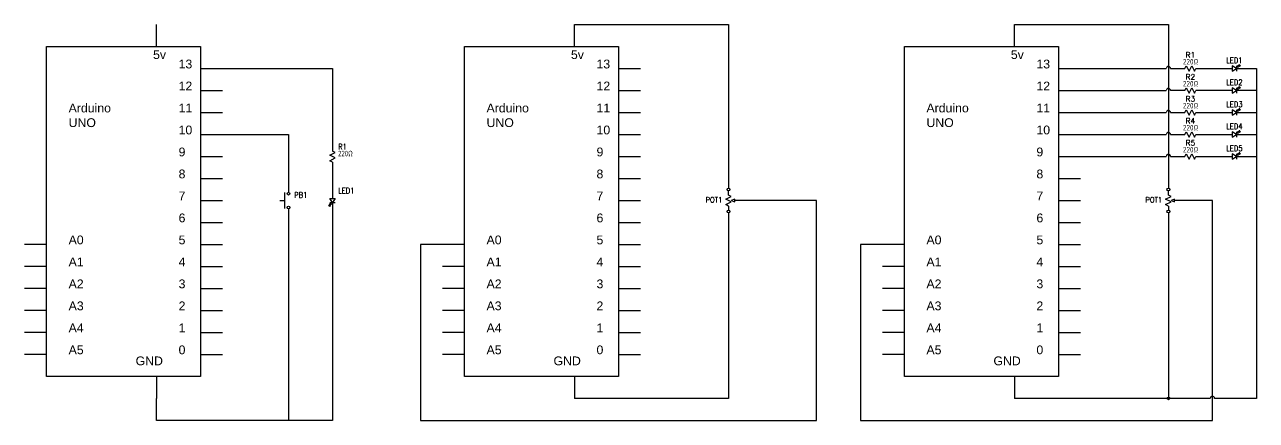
# Model space of a CAD drawing. Header units: inches. Extents: x 0 to 74, y -10 to 48.5.
# Drawn here: x 27 to 55, y -10 to -1 of the extents above; entities that cross this region are included whole.
import ezdxf
from ezdxf.enums import TextEntityAlignment as Align

# ---------------------------------------------------------------- set-up
doc = ezdxf.new("R2010")
doc.units = ezdxf.units.IN
doc.header["$MEASUREMENT"] = 0
for name, color, linetype in [('MISC', 7, 'Continuous'), ('SYMS', 7, 'Continuous'), ('TAGS', 150, 'Continuous'), ('WIRES', 7, 'Continuous')]:
    doc.layers.add(name, color=color, linetype=linetype)
doc.styles.get("Standard").update_dxf_attribs({"font": 'arial.ttf'})
doc.styles.add('WD', font='romans.shx')

# ---------------------------------------------------------------- blocks, each defined once
blk = doc.blocks.new('VRE1')
for p, q in [((-0.062, 0.031), (0.062, 0.094)), ((0.062, -0.031), (-0.062, 0.031)), ((0.062, 0.094), (0, 0.125)), ((-0.062, -0.094), (0.062, -0.031)), ((0, -0.125), (-0.062, -0.094))]:
    blk.add_line(p, q)
at = {"style": 'WD'}
for tag, p, width in [('INST', (0.219, 0.488), 0.7), ('TAG1', (0.127, 0.162), 0.9), ('LOC', (0.219, 0.318), 0.7), ('RATING1', (0.125, 0.006), 0.7), ('RATING2', (0.125, -0.151), 0.7), ('DESC1', (0.129, -0.307), 0.7), ('DESC2', (0.129, -0.463), 0.7)]:
    blk.add_attdef(tag, p, '', height=0.125, dxfattribs=dict(at, width=width))
at = {"linetype": 'Continuous', "style": 'WD', "flags": 8}
blk.add_attdef('TERM01', text='', height=0.125, dxfattribs=at).set_placement((-0.055, 0.144), align=Align.RIGHT)
at = {"style": 'WD', "flags": 9}
blk.add_attdef('FAMILY', (-0.184, 0.08), '', height=0.01, rotation=90, dxfattribs=at)
at = {"linetype": 'Continuous', "style": 'WD', "flags": 9}
for tag, p in [('CAT', (-0.139, 0.105)), ('MFG', (-0.12, 0.103)), ('ASSYCODE', (-0.094, 0.094))]:
    blk.add_attdef(tag, text='', height=0.01, rotation=90, dxfattribs=at).set_placement(p, align=Align.CENTER)
at = {"color": 7, "style": 'WD', "flags": 1}
for tag, p in [('X2TERM01', (0, 0.125)), ('X8TERM02', (0, -0.125))]:
    blk.add_attdef(tag, p, '', height=0.0125, dxfattribs=at)
at = {"linetype": 'Continuous', "style": 'WD', "flags": 8}
blk.add_attdef('TERM02', text='', height=0.125, dxfattribs=at).set_placement((-0.041, -0.151), align=Align.TOP_RIGHT)
blk = doc.blocks.new('VDI1LED')
h = blk.add_hatch(color=256)
h.dxf.hatch_style = 1
h.paths.add_polyline_path([(-0.09, -0.124), (-0.078, -0.118), (-0.083, -0.114), (-0.088, -0.11)])
h = blk.add_hatch(color=256)
h.dxf.hatch_style = 1
h.paths.add_polyline_path([(-0.069, -0.138), (-0.056, -0.131), (-0.061, -0.128), (-0.066, -0.124)])
for p, q in [((0, -0.047), (-0.062, 0.047)), ((-0.062, 0.047), (0.062, 0.047)), ((0.062, 0.047), (0, -0.047)), ((-0.088, -0.11), (-0.09, -0.124)), ((-0.078, -0.118), (-0.09, -0.124)), ((-0.083, -0.114), (-0.088, -0.11)), ((-0.075, -0.103), (-0.083, -0.114)), ((-0.083, -0.114), (-0.078, -0.118)), ((-0.061, -0.083), (-0.076, -0.087)), ((-0.076, -0.087), (-0.075, -0.103)), ((-0.066, -0.124), (-0.069, -0.138)), ((-0.056, -0.131), (-0.069, -0.138)), ((-0.061, -0.128), (-0.066, -0.124)), ((-0.062, -0.047), (0.062, -0.047)), ((-0.047, -0.062), (-0.061, -0.066)), ((-0.061, -0.066), (-0.061, -0.083)), ((-0.053, -0.116), (-0.061, -0.128)), ((-0.061, -0.128), (-0.056, -0.131)), ((-0.039, -0.096), (-0.054, -0.1)), ((-0.054, -0.1), (-0.053, -0.116)), ((-0.025, -0.075), (-0.039, -0.08)), ((-0.039, -0.08), (-0.039, -0.096))]:
    blk.add_line(p, q)
at = {"style": 'WD'}
for tag, p, width in [('INST', (0.219, 0.488), 0.7), ('TAG1', (0.127, 0.162), 0.9), ('LOC', (0.219, 0.318), 0.7), ('RATING1', (0.125, 0.006), 0.7), ('RATING2', (0.125, -0.151), 0.7), ('DESC1', (0.129, -0.307), 0.7), ('DESC2', (0.129, -0.463), 0.7)]:
    blk.add_attdef(tag, p, '', height=0.125, dxfattribs=dict(at, width=width))
at = {"style": 'WD', "flags": 8}
blk.add_attdef('TERM01', text='', height=0.125, dxfattribs=at).set_placement((-0.055, 0.066), align=Align.RIGHT)
at = {"style": 'WD', "flags": 9}
for tag, p in [('FAMILY', (-0.184, 0.205)), ('WDBLKNAM', (-0.164, 0.205))]:
    blk.add_attdef(tag, p, '', height=0.01, rotation=90, dxfattribs=at)
for tag, p in [('CAT', (-0.139, 0.23)), ('MFG', (-0.12, 0.228)), ('ASSYCODE', (-0.094, 0.219))]:
    blk.add_attdef(tag, text='', height=0.01, rotation=90, dxfattribs=at).set_placement(p, align=Align.CENTER)
at = {"style": 'WD', "flags": 1}
for tag, p in [('X2TERM01', (0, 0.047)), ('X8TERM02', (0, -0.047))]:
    blk.add_attdef(tag, p, '', height=0.0125, dxfattribs=at)
at = {"style": 'WD', "flags": 8}
blk.add_attdef('TERM02', text='', height=0.125, dxfattribs=at).set_placement((-0.041, -0.173), align=Align.TOP_RIGHT)
blk = doc.blocks.new('VPB11')
for p, q in [((-0.202, 0), (-0.094, 0)), ((-0.094, 0.185), (-0.094, -0.18))]:
    blk.add_line(p, q)
for centre in [(0, 0.156), (0, -0.156)]:
    blk.add_circle(centre, 0.0312)
at = {"linetype": 'Continuous', "style": 'WD'}
for tag, height, flags, p in [('TERM01', 0.125, 8, (-0.055, 0.222)), ('MFG', 0.01, 9, (-0.142, -0.088)), ('CAT', 0.01, 9, (-0.142, -0.073))]:
    blk.add_attdef(tag, text='', height=height, dxfattribs=dict(at, flags=flags)).set_placement(p, align=Align.RIGHT)
at = {"style": 'WD'}
for tag, p, width in [('INST', (0.127, 0.39), 0.7), ('LOC', (0.127, 0.221), 0.7), ('TAG1', (0.127, 0.064), 0.9), ('XREF', (0.129, -0.09), 0.7), ('DESC1', (0.129, -0.242), 0.7), ('DESC2', (0.129, -0.398), 0.7)]:
    blk.add_attdef(tag, p, '', height=0.125, dxfattribs=dict(at, width=width))
at = {"color": 7, "style": 'WD'}
for tag, p in [('X4LINK', (-0.266, 0)), ('X1LINK', (0, 0))]:
    blk.add_attdef(tag, p, '', height=0.01, dxfattribs=at)
at = {"color": 7, "style": 'WD', "flags": 1}
for tag, p in [('X2TERM01', (0, 0.188)), ('X8TERM02', (0, -0.188))]:
    blk.add_attdef(tag, p, '', height=0.0125, dxfattribs=at)
at = {"linetype": 'Continuous', "style": 'WD', "flags": 8}
blk.add_attdef('TERM02', text='', height=0.125, dxfattribs=at).set_placement((-0.041, -0.229), align=Align.TOP_RIGHT)
at = {"style": 'WD'}
for tag, flags, p in [('CONTACT', 1, (-0.142, -0.053)), ('FAMILY', 9, (-0.142, -0.036))]:
    blk.add_attdef(tag, text='', height=0.01, dxfattribs=dict(at, flags=flags)).set_placement(p, align=Align.RIGHT)
at = {"linetype": 'Continuous', "style": 'WD', "flags": 9}
blk.add_attdef('ASSYCODE', text='', height=0.01, dxfattribs=at).set_placement((-0.155, -0.106), align=Align.CENTER)
blk = doc.blocks.new('VVR1TZ')
for p, q in [((-0.062, 0.031), (0.062, 0.094)), ((0.062, -0.031), (-0.062, 0.031)), ((0, 0.125), (0, 0.217)), ((0.062, 0.094), (0, 0.125)), ((0.141, 0.031), (0.062, 0)), ((0.062, 0), (0.141, -0.031)), ((0.141, -0.031), (0.141, 0.031)), ((-0.062, -0.094), (0.062, -0.031)), ((0, -0.125), (-0.062, -0.094)), ((0, -0.125), (0, -0.217))]:
    blk.add_line(p, q)
for centre in [(0, 0.249), (0, -0.249)]:
    blk.add_circle(centre, 0.0322)
at = {"style": 'WD'}
for tag, width, p in [('INST', 0.7, (-0.141, 0.435)), ('LOC', 0.7, (-0.141, 0.266)), ('RATING1', 0.9, (-0.141, 0.109)), ('TAG1', 0.9, (-0.141, -0.047)), ('DESC1', 0.7, (-0.141, -0.203)), ('DESC2', 0.7, (-0.141, -0.359))]:
    blk.add_attdef(tag, text='', height=0.125, dxfattribs=dict(at, width=width)).set_placement(p, align=Align.RIGHT)
at = {"color": 7, "style": 'WD', "flags": 1}
for tag, p in [('X2TERM01', (0, 0.281)), ('X4TERM01', (-0.031, 0.25)), ('X1TERM01', (0.031, 0.25)), ('X1TERM03', (0.141, 0)), ('X4TERM02', (-0.031, -0.25)), ('X8TERM02', (0, -0.281)), ('X1TERM02', (0.031, -0.25))]:
    blk.add_attdef(tag, p, '', height=0.0125, dxfattribs=at)
at = {"linetype": 'Continuous', "style": 'WD', "flags": 8}
for tag, p in [('TERM01', (0.062, 0.281)), ('TERM03', (0.156, 0.062))]:
    blk.add_attdef(tag, p, '', height=0.125, dxfattribs=at)
at = {"linetype": 'Continuous', "style": 'WD', "flags": 9}
blk.add_attdef('ASSYCODE', text='', height=0.01, dxfattribs=at).set_placement((-0.141, -0.125), align=Align.CENTER)
at = {"style": 'WD', "flags": 9}
blk.add_attdef('FAMILY', text='', height=0.01, dxfattribs=at).set_placement((-0.141, -0.066), align=Align.CENTER)
at = {"linetype": 'Continuous', "style": 'WD', "flags": 9}
for tag, p in [('MFG', (-0.143, -0.099)), ('CAT', (-0.143, -0.084))]:
    blk.add_attdef(tag, text='', height=0.01, dxfattribs=at).set_placement(p, align=Align.MIDDLE)
at = {"linetype": 'Continuous', "style": 'WD', "flags": 8}
blk.add_attdef('TERM02', text='', height=0.125, dxfattribs=at).set_placement((0.062, -0.297), align=Align.TOP_LEFT)
blk = doc.blocks.new('WDDOT')
for radius in [0.03, 0.0187, 0.00929]:
    blk.add_circle((0, 0), radius)
blk = doc.blocks.new('HRE1')
for p, q in [((-0.125, 0), (-0.094, 0.062)), ((-0.094, 0.062), (-0.031, -0.062)), ((-0.031, -0.062), (0.031, 0.062)), ((0.031, 0.062), (0.094, -0.062)), ((0.094, -0.062), (0.125, 0))]:
    blk.add_line(p, q)
at = {"style": 'WD'}
for tag, width, p in [('INST', 0.7, (0, 0.888)), ('LOC', 0.7, (0, 0.719)), ('DESC1', 0.7, (0, 0.562)), ('DESC2', 0.7, (0, 0.406)), ('RATING1', 0.9, (0.006, 0.094))]:
    blk.add_attdef(tag, text='', height=0.125, dxfattribs=dict(at, width=width)).set_placement(p, align=Align.CENTER)
blk.add_attdef('TAG1', text='', height=0.125, dxfattribs=at).set_placement((0, 0.25), align=Align.CENTER)
for tag, p, height, flags in [('X4TERM01', (-0.125, 0), 0.0125, 1), ('X1TERM02', (0.125, 0), 0.0125, 1), ('FAMILY', (0.205, 0.152), 0.01, 9)]:
    blk.add_attdef(tag, p, '', height=height, dxfattribs=dict(at, flags=flags))
at = {"linetype": 'Continuous', "style": 'WD', "flags": 9}
for tag, p in [('ASSYCODE', (0.219, 0.062)), ('MFG', (0.228, 0.089)), ('CAT', (0.23, 0.108))]:
    blk.add_attdef(tag, text='', height=0.01, dxfattribs=at).set_placement(p, align=Align.CENTER)
at = {"linetype": 'Continuous', "style": 'WD', "flags": 8}
blk.add_attdef('TERM01', text='', height=0.125, dxfattribs=at).set_placement((-0.219, -0.031), align=Align.TOP_RIGHT)
at = {"style": 'WD', "width": 0.9}
blk.add_attdef('RATING2', text='', height=0.125, dxfattribs=at).set_placement((0.006, -0.188), align=Align.TOP_CENTER)
at = {"linetype": 'Continuous', "style": 'WD', "flags": 8}
blk.add_attdef('TERM02', text='', height=0.125, dxfattribs=at).set_placement((0.219, -0.031), align=Align.TOP_LEFT)
blk = doc.blocks.new('HDI1LED')
h = blk.add_hatch(color=256)
h.dxf.hatch_style = 1
h.paths.add_polyline_path([(0.109, 0.089), (0.113, 0.084), (0.117, 0.079), (0.123, 0.092)])
h = blk.add_hatch(color=256)
h.dxf.hatch_style = 1
h.paths.add_polyline_path([(0.123, 0.068), (0.127, 0.063), (0.13, 0.058), (0.137, 0.07)])
for p, q in [((0.047, 0), (-0.047, 0.062)), ((-0.047, 0.062), (-0.047, -0.062)), ((-0.047, -0.062), (0.047, 0)), ((0.047, 0.062), (0.047, -0.062)), ((0.061, 0.047), (0.065, 0.062)), ((0.065, 0.062), (0.082, 0.062)), ((0.075, 0.026), (0.079, 0.04)), ((0.079, 0.04), (0.096, 0.04)), ((0.082, 0.062), (0.085, 0.076)), ((0.085, 0.076), (0.101, 0.076)), ((0.096, 0.04), (0.099, 0.055)), ((0.099, 0.055), (0.115, 0.054)), ((0.101, 0.076), (0.113, 0.084)), ((0.109, 0.089), (0.123, 0.092)), ((0.113, 0.084), (0.109, 0.089)), ((0.113, 0.084), (0.117, 0.079)), ((0.115, 0.054), (0.127, 0.063)), ((0.117, 0.079), (0.123, 0.092)), ((0.123, 0.068), (0.137, 0.07)), ((0.127, 0.063), (0.123, 0.068)), ((0.127, 0.063), (0.13, 0.058)), ((0.13, 0.058), (0.137, 0.07))]:
    blk.add_line(p, q)
at = {"style": 'WD'}
for tag, height, width, p in [('INST', 0.1, 0.7, (0, 0.438)), ('LOC', 0.1, 0.7, (0, 0.297)), ('TAG1', 0.125, 0.9, (0, 0.125)), ('RATING1', 0.1, 0.8, (0.006, -0.312)), ('DESC1', 0.125, 0.9, (0, -0.625)), ('DESC2', 0.125, 0.9, (0, -0.781))]:
    blk.add_attdef(tag, text='', height=height, dxfattribs=dict(at, width=width)).set_placement(p, align=Align.CENTER)
for tag, p, height, flags in [('X4TERM01', (-0.047, 0), 0.0125, 1), ('X1TERM02', (0.047, 0), 0.0125, 1), ('FAMILY', (0.205, 0.152), 0.01, 9), ('WDBLKNAM', (0.205, 0.133), 0.01, 9)]:
    blk.add_attdef(tag, p, '', height=height, dxfattribs=dict(at, flags=flags))
at = {"style": 'WD', "flags": 9}
for tag, p in [('ASSYCODE', (0.219, 0.062)), ('MFG', (0.228, 0.089)), ('CAT', (0.23, 0.108))]:
    blk.add_attdef(tag, text='', height=0.01, dxfattribs=at).set_placement(p, align=Align.CENTER)
at = {"style": 'WD', "flags": 8}
blk.add_attdef('TERM01', text='', height=0.125, dxfattribs=at).set_placement((-0.125, -0.031), align=Align.TOP_RIGHT)
blk.add_attdef('TERM02', text='', height=0.125, dxfattribs=at).set_placement((0.109, -0.031), align=Align.TOP_LEFT)
at = {"style": 'WD', "width": 0.8}
blk.add_attdef('RATING2', text='', height=0.1, dxfattribs=at).set_placement((0.006, -0.484), align=Align.BOTTOM_CENTER)

msp = doc.modelspace()

# ---------------------------------------------------------------- linework, layer by layer
for points in [[(27.5, -1.5), (31, -1.5), (31, -9), (27.5, -9)], [(37, -1.5), (40.5, -1.5), (40.5, -9), (37, -9)], [(47, -1.5), (50.5, -1.5), (50.5, -9), (47, -9)]]:
    msp.add_lwpolyline(points, close=True)
at = {"layer": 'WIRES'}
for p, q in [((30, -1.5), (30, -1)), ((39.5, -1.5), (39.5, -1)), ((39.5, -1), (43, -1)), ((43, -1), (43, -4.719)), ((49.5, -1.5), (49.5, -1)), ((49.5, -1), (53, -1)), ((53, -1), (53, -4.719)), ((31, -2), (31.5, -2)), ((31.5, -2), (34, -2)), ((34, -2), (34, -3.875)), ((40.5, -2), (41, -2)), ((50.5, -2), (51, -2)), ((51, -2), (52.95, -2)), ((53.05, -2), (53.375, -2)), ((53.625, -2), (54.453, -2)), ((54.547, -2), (55, -2)), ((55, -2), (55, -9.5)), ((31, -2.5), (31.5, -2.5)), ((40.5, -2.5), (41, -2.5)), ((50.5, -2.5), (51, -2.5)), ((51, -2.5), (52.95, -2.5)), ((53.375, -2.5), (53.049, -2.5)), ((54.453, -2.5), (53.625, -2.5)), ((55, -2.5), (54.547, -2.5)), ((31, -3), (31.5, -3)), ((40.5, -3), (41, -3)), ((50.5, -3), (51, -3)), ((51, -3), (52.95, -3)), ((53.05, -3), (53.375, -3)), ((53.625, -3), (54.453, -3)), ((54.547, -3), (55, -3)), ((31, -3.5), (31.5, -3.5)), ((31.5, -3.5), (33, -3.5)), ((33, -3.5), (33, -4.812)), ((40.5, -3.5), (41, -3.5)), ((50.5, -3.5), (51, -3.5)), ((51, -3.5), (52.95, -3.5)), ((53.05, -3.5), (53.375, -3.5)), ((53.625, -3.5), (54.453, -3.5)), ((54.547, -3.5), (55, -3.5)), ((31, -4), (31.5, -4)), ((34, -4.125), (34, -4.953)), ((40.5, -4), (41, -4)), ((50.5, -4), (51, -4)), ((51, -4), (52.95, -4)), ((53.05, -4), (53.375, -4)), ((53.625, -4), (54.453, -4)), ((54.547, -4), (55, -4)), ((31, -4.5), (31.5, -4.5)), ((40.5, -4.5), (41, -4.5)), ((50.5, -4.5), (51, -4.5)), ((31, -5), (31.5, -5)), ((40.5, -5), (41, -5)), ((45, -5), (43.141, -5)), ((45, -10), (45, -5)), ((50.5, -5), (51, -5)), ((54, -5), (53.141, -5)), ((54, -10), (54, -5)), ((33, -5.188), (33, -10)), ((34, -5.047), (34, -10)), ((43, -5.281), (43, -9.5)), ((53, -5.281), (53, -9.5)), ((31, -5.5), (31.5, -5.5)), ((40.5, -5.5), (41, -5.5)), ((50.5, -5.5), (51, -5.5)), ((27.5, -6), (27, -6)), ((31, -6), (31.5, -6)), ((36.5, -6), (36, -6)), ((36, -6), (36, -10)), ((37, -6), (36.5, -6)), ((40.5, -6), (41, -6)), ((46.5, -6), (46, -6)), ((46, -6), (46, -10)), ((47, -6), (46.5, -6)), ((50.5, -6), (51, -6)), ((27.5, -6.5), (27, -6.5)), ((31, -6.5), (31.5, -6.5)), ((37, -6.5), (36.5, -6.5)), ((40.5, -6.5), (41, -6.5)), ((47, -6.5), (46.5, -6.5)), ((50.5, -6.5), (51, -6.5)), ((27.5, -7), (27, -7)), ((31, -7), (31.5, -7)), ((37, -7), (36.5, -7)), ((40.5, -7), (41, -7)), ((47, -7), (46.5, -7)), ((50.5, -7), (51, -7)), ((27.5, -7.5), (27, -7.5)), ((31, -7.5), (31.5, -7.5)), ((37, -7.5), (36.5, -7.5)), ((40.5, -7.5), (41, -7.5)), ((47, -7.5), (46.5, -7.5)), ((50.5, -7.5), (51, -7.5)), ((27.5, -8), (27, -8)), ((31, -8), (31.5, -8)), ((37, -8), (36.5, -8)), ((40.5, -8), (41, -8)), ((47, -8), (46.5, -8)), ((50.5, -8), (51, -8)), ((27.5, -8.5), (27, -8.5)), ((31, -8.5), (31.5, -8.5)), ((37, -8.5), (36.5, -8.5)), ((40.5, -8.5), (41, -8.5)), ((47, -8.5), (46.5, -8.5)), ((50.5, -8.5), (51, -8.5)), ((30, -9), (30, -9.5)), ((39.5, -9), (39.5, -9.5)), ((49.5, -9), (49.5, -9.5)), ((30, -10), (30, -9.5)), ((43, -9.5), (39.5, -9.5)), ((53, -9.5), (49.5, -9.5)), ((53.95, -9.5), (53, -9.5)), ((55, -9.5), (54.05, -9.5)), ((34, -10), (30, -10)), ((36, -10), (45, -10)), ((46, -10), (54, -10))]:
    msp.add_line(p, q, dxfattribs=at)
for centre in [(53, -2), (53, -2.5), (53, -3), (53, -3.5), (53, -4), (54, -9.5)]:
    msp.add_arc(centre, 0.05, 0, 180, dxfattribs=at)

# ---------------------------------------------------------------- block references
at = {"layer": 'SYMS'}
ref = msp.add_blockref('HRE1', (53.5, -2), dxfattribs=at)
ref.add_attrib('RATING1', '220Ω', dxfattribs={"layer": 'MISC', "height": 0.125, "style": 'WD', "width": 0.9}).set_placement((53.506, -1.906), align=Align.CENTER)
ref.add_attrib('TAG1', 'R1', dxfattribs={"layer": 'TAGS', "height": 0.125, "style": 'WD'}).set_placement((53.5, -1.75), align=Align.CENTER)
ref = msp.add_blockref('HDI1LED', (54.5, -2), dxfattribs=at)
ref.add_attrib('TAG1', 'LED1', dxfattribs={"layer": 'TAGS', "height": 0.125, "style": 'WD', "width": 0.9}).set_placement((54.5, -1.875), align=Align.CENTER)
ref = msp.add_blockref('HRE1', (53.5, -2.5), dxfattribs=at)
ref.add_attrib('RATING1', '220Ω', dxfattribs={"layer": 'MISC', "height": 0.125, "style": 'WD', "width": 0.9}).set_placement((53.506, -2.406), align=Align.CENTER)
ref.add_attrib('TAG1', 'R2', dxfattribs={"layer": 'TAGS', "height": 0.125, "style": 'WD'}).set_placement((53.5, -2.25), align=Align.CENTER)
ref = msp.add_blockref('HDI1LED', (54.5, -2.5), dxfattribs=at)
ref.add_attrib('TAG1', 'LED2', dxfattribs={"layer": 'TAGS', "height": 0.125, "style": 'WD', "width": 0.9}).set_placement((54.5, -2.375), align=Align.CENTER)
ref = msp.add_blockref('HRE1', (53.5, -3), dxfattribs=at)
ref.add_attrib('RATING1', '220Ω', dxfattribs={"layer": 'MISC', "height": 0.125, "style": 'WD', "width": 0.9}).set_placement((53.506, -2.906), align=Align.CENTER)
ref.add_attrib('TAG1', 'R3', dxfattribs={"layer": 'TAGS', "height": 0.125, "style": 'WD'}).set_placement((53.5, -2.75), align=Align.CENTER)
ref = msp.add_blockref('HDI1LED', (54.5, -3), dxfattribs=at)
ref.add_attrib('TAG1', 'LED3', dxfattribs={"layer": 'TAGS', "height": 0.125, "style": 'WD', "width": 0.9}).set_placement((54.5, -2.875), align=Align.CENTER)
ref = msp.add_blockref('HRE1', (53.5, -3.5), dxfattribs=at)
ref.add_attrib('RATING1', '220Ω', dxfattribs={"layer": 'MISC', "height": 0.125, "style": 'WD', "width": 0.9}).set_placement((53.506, -3.406), align=Align.CENTER)
ref.add_attrib('TAG1', 'R4', dxfattribs={"layer": 'TAGS', "height": 0.125, "style": 'WD'}).set_placement((53.5, -3.25), align=Align.CENTER)
ref = msp.add_blockref('HDI1LED', (54.5, -3.5), dxfattribs=at)
ref.add_attrib('TAG1', 'LED4', dxfattribs={"layer": 'TAGS', "height": 0.125, "style": 'WD', "width": 0.9}).set_placement((54.5, -3.375), align=Align.CENTER)
ref = msp.add_blockref('HRE1', (53.5, -4), dxfattribs=at)
ref.add_attrib('RATING1', '220Ω', dxfattribs={"layer": 'MISC', "height": 0.125, "style": 'WD', "width": 0.9}).set_placement((53.506, -3.906), align=Align.CENTER)
ref.add_attrib('TAG1', 'R5', dxfattribs={"layer": 'TAGS', "height": 0.125, "style": 'WD'}).set_placement((53.5, -3.75), align=Align.CENTER)
ref = msp.add_blockref('VRE1', (34, -4), dxfattribs=at)
ref.add_attrib('RATING1', '220Ω', (34.125, -3.994), dxfattribs={"layer": 'MISC', "height": 0.125, "style": 'WD', "width": 0.7})
ref.add_attrib('TAG1', 'R1', (34.127, -3.838), dxfattribs={"layer": 'TAGS', "height": 0.125, "style": 'WD', "width": 0.9})
ref = msp.add_blockref('HDI1LED', (54.5, -4), dxfattribs=at)
ref.add_attrib('TAG1', 'LED5', dxfattribs={"layer": 'TAGS', "height": 0.125, "style": 'WD', "width": 0.9}).set_placement((54.5, -3.875), align=Align.CENTER)
ref = msp.add_blockref('VDI1LED', (34, -5), dxfattribs=at)
ref.add_attrib('TAG1', 'LED1', (34.127, -4.838), dxfattribs={"layer": 'TAGS', "height": 0.125, "style": 'WD', "width": 0.9})
ref = msp.add_blockref('VVR1TZ', (43, -5), dxfattribs=at)
ref.add_attrib('TAG1', 'POT1', dxfattribs={"layer": 'TAGS', "height": 0.125, "style": 'WD', "width": 0.9}).set_placement((42.859, -5.047), align=Align.RIGHT)
ref = msp.add_blockref('VVR1TZ', (53, -5), dxfattribs=at)
ref.add_attrib('TAG1', 'POT1', dxfattribs={"layer": 'TAGS', "height": 0.125, "style": 'WD', "width": 0.9}).set_placement((52.859, -5.047), align=Align.RIGHT)
ref = msp.add_blockref('VPB11', (33, -5), dxfattribs=at)
ref.add_attrib('TAG1', 'PB1', (33.127, -4.936), dxfattribs={"layer": 'TAGS', "height": 0.125, "style": 'WD', "width": 0.9})
msp.add_blockref('WDDOT', (53, -9.5), dxfattribs=at)

# ---------------------------------------------------------------- texts
at = {"char_height": 0.2, "attachment_point": 1}
for s, insert in [('{\\C256;\\c0;5v}', (29.919, -1.582)), ('{\\C256;\\c0;5v}', (39.419, -1.582)), ('{\\C256;\\c0;5v}', (49.419, -1.582)), ('{\\C256;\\c0;13}', (30.5, -1.796)), ('{\\C256;\\c0;13}', (40, -1.796)), ('{\\C256;\\c0;13}', (50, -1.796)), ('{\\C256;\\c0;12}', (30.5, -2.296)), ('{\\C256;\\c0;12}', (40, -2.296)), ('{\\C256;\\c0;12}', (50, -2.296)), ('{\\C256;\\c0;Arduino UNO}', (28, -2.796)), ('{\\C256;\\c0;11}', (30.5, -2.796)), ('{\\C256;\\c0;Arduino UNO}', (37.5, -2.796)), ('{\\C256;\\c0;11}', (40, -2.796)), ('{\\C256;\\c0;Arduino UNO}', (47.5, -2.796)), ('{\\C256;\\c0;11}', (50, -2.796)), ('{\\C256;\\c0;10}', (30.5, -3.296)), ('{\\C256;\\c0;10}', (40, -3.296)), ('{\\C256;\\c0;10}', (50, -3.296)), ('{\\C256;\\c0;9}', (30.5, -3.796)), ('{\\C256;\\c0;9}', (40, -3.796)), ('{\\C256;\\c0;9}', (50, -3.796)), ('{\\C256;\\c0;8}', (30.5, -4.296)), ('{\\C256;\\c0;8}', (40, -4.296)), ('{\\C256;\\c0;8}', (50, -4.296)), ('{\\C256;\\c0;7}', (30.5, -4.796)), ('{\\C256;\\c0;7}', (40, -4.796)), ('{\\C256;\\c0;7}', (50, -4.796)), ('{\\C256;\\c0;6}', (30.5, -5.296)), ('{\\C256;\\c0;6}', (40, -5.296)), ('{\\C256;\\c0;6}', (50, -5.296)), ('{\\C256;\\c0;A0}', (28, -5.796)), ('{\\C256;\\c0;5}', (30.5, -5.796)), ('{\\C256;\\c0;A0}', (37.5, -5.796)), ('{\\C256;\\c0;5}', (40, -5.796)), ('{\\C256;\\c0;A0}', (47.5, -5.796)), ('{\\C256;\\c0;5}', (50, -5.796)), ('{\\C256;\\c0;A1}', (28, -6.296)), ('{\\C256;\\c0;4}', (30.5, -6.296)), ('{\\C256;\\c0;A1}', (37.5, -6.296)), ('{\\C256;\\c0;4}', (40, -6.296)), ('{\\C256;\\c0;A1}', (47.5, -6.296)), ('{\\C256;\\c0;4}', (50, -6.296)), ('{\\C256;\\c0;A2}', (28, -6.796)), ('{\\C256;\\c0;3}', (30.5, -6.796)), ('{\\C256;\\c0;A2}', (37.5, -6.796)), ('{\\C256;\\c0;3}', (40, -6.796)), ('{\\C256;\\c0;A2}', (47.5, -6.796)), ('{\\C256;\\c0;3}', (50, -6.796)), ('{\\C256;\\c0;A3}', (28, -7.296)), ('{\\C256;\\c0;2}', (30.5, -7.296)), ('{\\C256;\\c0;A3}', (37.5, -7.296)), ('{\\C256;\\c0;2}', (40, -7.296)), ('{\\C256;\\c0;A3}', (47.5, -7.296)), ('{\\C256;\\c0;2}', (50, -7.296)), ('{\\C256;\\c0;A4}', (28, -7.796)), ('{\\C256;\\c0;1}', (30.5, -7.796)), ('{\\C256;\\c0;A4}', (37.5, -7.796)), ('{\\C256;\\c0;1}', (40, -7.796)), ('{\\C256;\\c0;A4}', (47.5, -7.796)), ('{\\C256;\\c0;1}', (50, -7.796)), ('{\\C256;\\c0;A5}', (28, -8.296)), ('{\\C256;\\c0;0}', (30.5, -8.296)), ('{\\C256;\\c0;A5}', (37.5, -8.296)), ('{\\C256;\\c0;0}', (40, -8.296)), ('{\\C256;\\c0;A5}', (47.5, -8.296)), ('{\\C256;\\c0;0}', (50, -8.296)), ('{\\C256;\\c0;GND}', (29.523, -8.547)), ('{\\C256;\\c0;GND}', (39.023, -8.547)), ('{\\C256;\\c0;GND}', (49.023, -8.547))]:
    msp.add_mtext_dynamic_manual_height_columns(s, width=0.48887, gutter_width=1, heights=[0], dxfattribs=dict(at, insert=insert))

doc.saveas('drawing.dxf')
